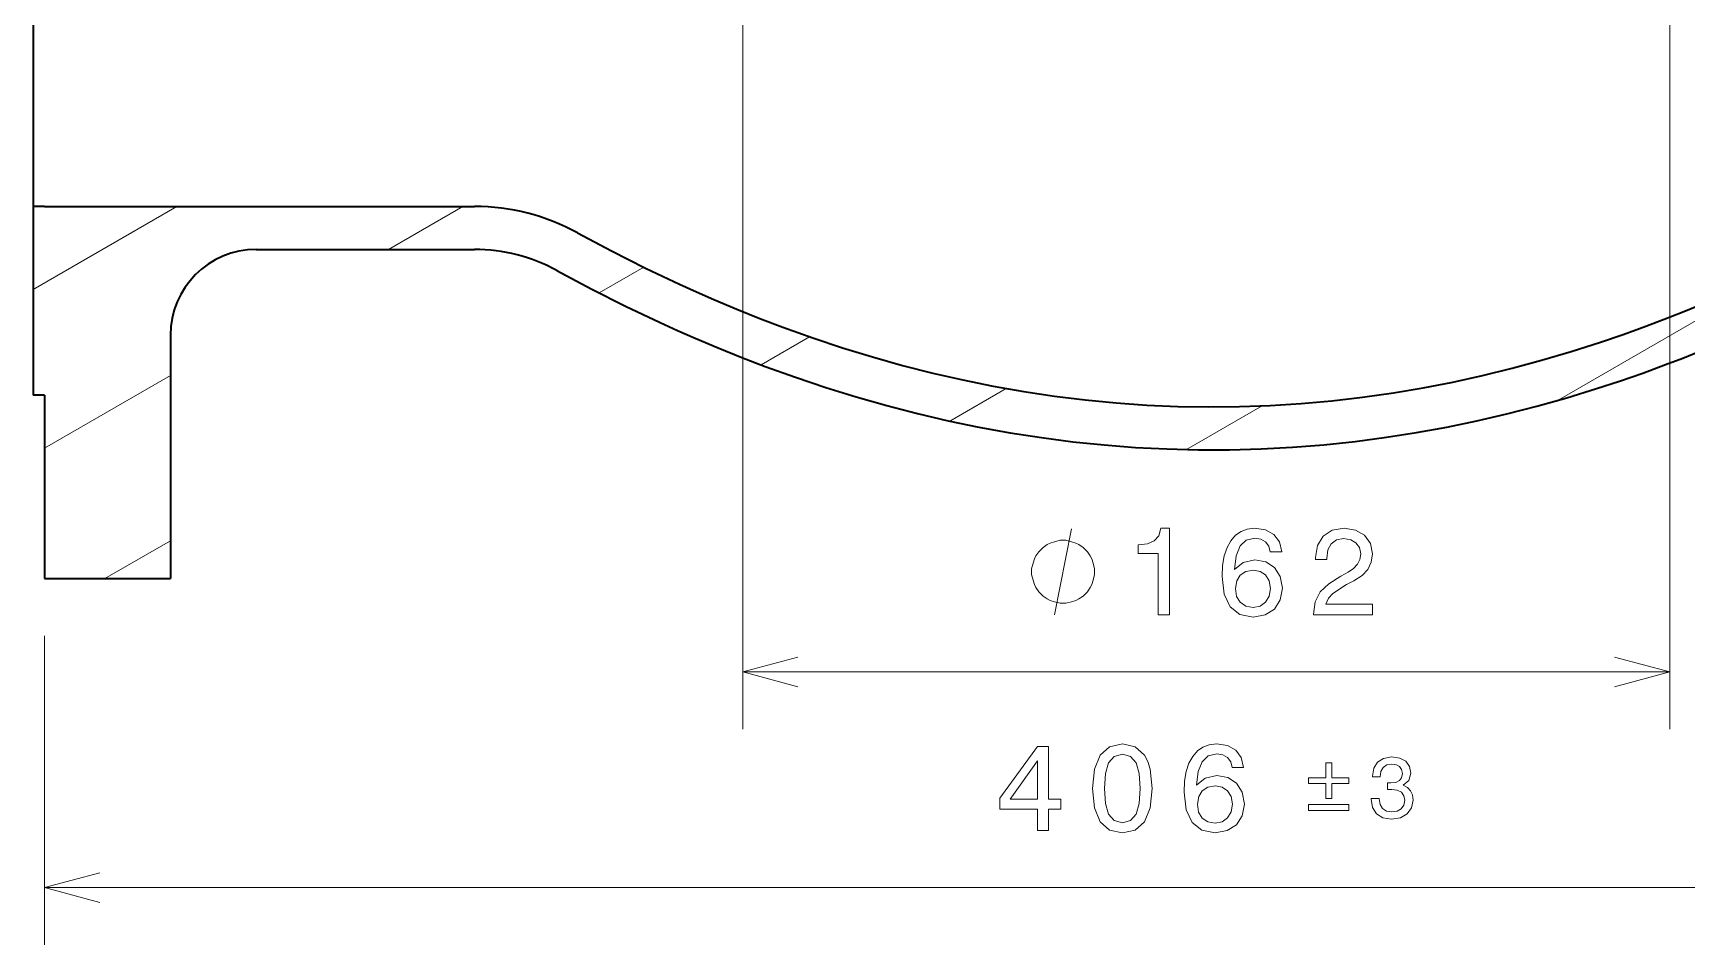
# Model space of a CAD drawing. Extents: x 0 to 420, y 0 to 297.
# Drawn here: x 125.7 to 183.5, y 132.9 to 164.8 of the extents above; entities that cross this region are included whole.
import ezdxf

# ---------------------------------------------------------------- set-up
doc = ezdxf.new("R2010")
doc.units = 0

msp = doc.modelspace()

# ---------------------------------------------------------------- linework, layer by layer
at = {"color": 7, "lineweight": 13}
for p, q in [((150.483, 174.301), (150.483, 140.443)), ((182.883, 174.301), (182.883, 140.443)), ((150.483, 142.443), (182.883, 142.443)), ((126.083, 134.907), (207.283, 134.907))]:
    msp.add_line(p, q, dxfattribs=at)
at = {"color": 7, "lineweight": 35, "ltscale": 0.375}
msp.add_line((125.683, 173.701), (125.683, 158.701), dxfattribs=at)
at = {"color": 7, "lineweight": 13, "ltscale": 0.396572}
msp.add_line((178.978, 151.932), (192.716, 159.863), dxfattribs=at)
at = {"color": 7, "lineweight": 35, "ltscale": 0.16475}
msp.add_line((125.683, 158.701), (125.683, 152.111), dxfattribs=at)
at = {"color": 7, "lineweight": 35, "ltscale": 0.01}
for p, q in [((126.083, 158.701), (125.683, 158.701)), ((126.083, 152.111), (125.683, 152.111))]:
    msp.add_line(p, q, dxfattribs=at)
at = {"color": 7, "lineweight": 13, "ltscale": 0.144893}
msp.add_line((125.683, 155.803), (130.703, 158.701), dxfattribs=at)
at = {"color": 7, "lineweight": 35, "ltscale": 0.11}
for p, q in [((126.083, 158.701), (130.483, 158.701)), ((126.083, 145.701), (130.483, 145.701))]:
    msp.add_line(p, q, dxfattribs=at)
at = {"color": 7, "lineweight": 35, "ltscale": 0.265722}
msp.add_line((130.483, 158.701), (141.112, 158.701), dxfattribs=at)
at = {"color": 7, "lineweight": 13, "ltscale": 0.075}
msp.add_line((138.105, 157.201), (140.703, 158.701), dxfattribs=at)
at = {"color": 7, "lineweight": 35, "ltscale": 0.190722}
msp.add_line((133.483, 157.201), (141.112, 157.201), dxfattribs=at)
at = {"color": 7, "lineweight": 13, "ltscale": 0.044914}
msp.add_line((145.473, 155.681), (147.028, 156.58), dxfattribs=at)
at = {"color": 7, "lineweight": 35, "ltscale": 0.2125}
msp.add_line((130.483, 154.201), (130.483, 145.701), dxfattribs=at)
at = {"color": 7, "lineweight": 13, "ltscale": 0.049019}
msp.add_line((151.125, 153.171), (152.823, 154.152), dxfattribs=at)
at = {"color": 7, "lineweight": 13, "ltscale": 0.127017}
msp.add_line((126.083, 150.261), (130.483, 152.801), dxfattribs=at)
at = {"color": 7, "lineweight": 35, "ltscale": 0.16025}
msp.add_line((126.083, 152.111), (126.083, 145.701), dxfattribs=at)
at = {"color": 7, "lineweight": 13, "ltscale": 0.056875}
msp.add_line((157.723, 151.207), (159.693, 152.344), dxfattribs=at)
at = {"color": 7, "lineweight": 13, "ltscale": 0.076339}
msp.add_line((165.997, 150.21), (168.641, 151.737), dxfattribs=at)
at = {"color": 7, "lineweight": 13, "ltscale": 0.066321}
msp.add_line((128.186, 145.701), (130.483, 147.027), dxfattribs=at)
at = {"color": 7, "lineweight": 13, "ltscale": 0.269848}
msp.add_line((126.083, 143.701), (126.083, 132.907), dxfattribs=at)
at = {"color": 7, "lineweight": 35}
for points in [[(144.711, 157.781), (145.894, 157.151), (147.082, 156.553), (148.276, 155.987), (148.875, 155.716), (149.476, 155.453), (150.278, 155.116), (151.083, 154.794), (151.89, 154.487), (152.931, 154.114), (153.975, 153.767), (155.022, 153.446), (156.071, 153.152), (157.124, 152.884), (158.178, 152.643), (159.235, 152.429), (160.307, 152.239), (161.381, 152.078), (162.456, 151.946), (163.532, 151.842), (164.609, 151.766), (165.686, 151.719), (166.764, 151.701), (167.842, 151.711), (168.92, 151.75), (169.997, 151.818), (171.074, 151.914), (172.149, 152.038), (173.224, 152.191), (174.264, 152.367), (175.302, 152.568), (176.338, 152.796), (177.373, 153.049), (178.405, 153.328), (179.434, 153.632), (180.461, 153.962), (181.257, 154.235), (182.052, 154.523), (182.845, 154.826), (183.438, 155.062), (184.03, 155.307)], [(143.992, 156.465), (145.188, 155.827), (146.392, 155.221), (147.602, 154.646), (148.209, 154.371), (148.818, 154.103), (149.632, 153.76), (150.449, 153.431), (151.268, 153.117), (152.326, 152.736), (153.386, 152.381), (154.451, 152.051), (155.519, 151.747), (156.589, 151.47), (157.663, 151.22), (158.739, 150.996), (159.829, 150.798), (160.922, 150.628), (162.016, 150.486), (163.111, 150.373), (164.208, 150.288), (165.305, 150.231), (166.403, 150.203), (167.501, 150.204), (168.599, 150.234), (169.696, 150.292), (170.793, 150.379), (171.888, 150.495), (172.982, 150.638), (174.038, 150.804), (175.092, 150.996), (176.144, 151.214), (177.193, 151.457), (178.24, 151.726), (179.284, 152.02), (180.324, 152.339), (181.132, 152.604), (181.937, 152.884), (182.74, 153.179), (183.34, 153.409), (183.939, 153.647)]]:
    msp.add_lwpolyline(points, dxfattribs=at)
at = {"color": 7, "lineweight": 13}
for points in [[(161.38, 144.443), (161.98, 147.443)], [(152.415, 142.961), (150.483, 142.443), (152.415, 141.925)], [(180.952, 141.925), (182.883, 142.443), (180.952, 142.961)], [(128.015, 135.425), (126.083, 134.907), (128.015, 134.389)]]:
    msp.add_lwpolyline(points, dxfattribs=at)
for points in [[(165.003, 144.443), (165.397, 144.443), (165.397, 147.465), (165.103, 147.465), (165.025, 147.201), (164.869, 147.024), (164.632, 146.92), (164.303, 146.885), (164.303, 146.578), (165.003, 146.578)], [(169.321, 146.635), (169.239, 146.985), (169.049, 147.244), (168.755, 147.408), (168.374, 147.465), (168.119, 147.434), (167.899, 147.352), (167.704, 147.218), (167.54, 147.028), (167.41, 146.79), (167.315, 146.501), (167.255, 146.159), (167.237, 145.774), (167.307, 145.161), (167.518, 144.715), (167.86, 144.447), (168.327, 144.356), (168.746, 144.434), (169.066, 144.637), (169.273, 144.957), (169.347, 145.364), (169.273, 145.774), (169.075, 146.09), (168.768, 146.289), (168.387, 146.358), (167.977, 146.271), (167.67, 146.025), (167.734, 146.501), (167.873, 146.842), (168.085, 147.045), (168.379, 147.114), (168.595, 147.08), (168.759, 146.989), (168.867, 146.838), (168.923, 146.635)], [(170.431, 144.443), (172.493, 144.443), (172.493, 144.815), (170.863, 144.815), (170.954, 145.018), (171.11, 145.186), (171.589, 145.493), (171.845, 145.623), (172.13, 145.809), (172.333, 146.025), (172.45, 146.28), (172.493, 146.57), (172.419, 146.933), (172.216, 147.218), (171.905, 147.4), (171.503, 147.465), (171.088, 147.391), (170.772, 147.188), (170.569, 146.864), (170.5, 146.436), (170.5, 146.375), (170.894, 146.375), (170.894, 146.41), (170.932, 146.704), (171.049, 146.92), (171.235, 147.058), (171.481, 147.106), (171.732, 147.063), (171.918, 146.954), (172.039, 146.786), (172.082, 146.574), (172.052, 146.375), (171.97, 146.207), (171.832, 146.06), (171.641, 145.93), (171.386, 145.792), (170.963, 145.524), (170.664, 145.238), (170.487, 144.892), (170.431, 144.456)], [(162.78, 145.943), (162.78, 146.043), (162.73, 146.243), (162.68, 146.393), (162.63, 146.493), (162.53, 146.643), (162.38, 146.793), (162.23, 146.893), (162.13, 146.943), (161.98, 146.993), (161.78, 147.043), (161.68, 147.043), (161.58, 147.043), (161.38, 146.993), (161.23, 146.943), (161.13, 146.893), (160.98, 146.793), (160.83, 146.643), (160.73, 146.493), (160.68, 146.393), (160.63, 146.243), (160.58, 146.043), (160.58, 145.943), (160.58, 145.843), (160.63, 145.643), (160.68, 145.493), (160.73, 145.393), (160.83, 145.243), (160.98, 145.093), (161.13, 144.993), (161.23, 144.943), (161.38, 144.893), (161.58, 144.843), (161.68, 144.843), (161.78, 144.843), (161.98, 144.893), (162.13, 144.943), (162.23, 144.993), (162.38, 145.093), (162.53, 145.243), (162.63, 145.393), (162.68, 145.493), (162.73, 145.643), (162.78, 145.843)], [(168.928, 145.359), (168.88, 145.087), (168.759, 144.88), (168.564, 144.741), (168.322, 144.698), (168.067, 144.741), (167.873, 144.875), (167.747, 145.083), (167.709, 145.355), (167.752, 145.623), (167.873, 145.826), (168.072, 145.956), (168.34, 146.003), (168.573, 145.956), (168.759, 145.831), (168.88, 145.627)], [(162.71, 138.372), (162.775, 137.694), (162.978, 137.21), (163.302, 136.916), (163.752, 136.821), (164.197, 136.916), (164.521, 137.21), (164.72, 137.694), (164.789, 138.372), (164.72, 139.047), (164.638, 139.315), (164.521, 139.535), (164.197, 139.829), (163.752, 139.929), (163.302, 139.829), (162.978, 139.531), (162.775, 139.047)], [(167.992, 139.099), (167.909, 139.449), (167.719, 139.708), (167.425, 139.872), (167.045, 139.929), (166.79, 139.898), (166.569, 139.816), (166.375, 139.682), (166.211, 139.492), (166.081, 139.254), (165.986, 138.965), (165.925, 138.623), (165.908, 138.238), (165.977, 137.625), (166.189, 137.179), (166.531, 136.911), (166.997, 136.821), (167.417, 136.898), (167.737, 137.102), (167.944, 137.421), (168.018, 137.828), (167.944, 138.238), (167.745, 138.554), (167.438, 138.753), (167.058, 138.822), (166.647, 138.736), (166.34, 138.489), (166.405, 138.965), (166.543, 139.306), (166.755, 139.509), (167.049, 139.579), (167.265, 139.544), (167.43, 139.453), (167.538, 139.302), (167.594, 139.099)], [(160.787, 136.907), (161.176, 136.907), (161.176, 137.651), (161.604, 137.651), (161.604, 137.996), (161.176, 137.996), (161.176, 139.842), (160.783, 139.842), (159.469, 138.031), (159.469, 137.651), (160.787, 137.651)], [(159.832, 137.996), (160.787, 139.341), (160.787, 137.996)], [(163.125, 138.372), (163.16, 138.896), (163.268, 139.272), (163.462, 139.492), (163.752, 139.57), (164.037, 139.492), (164.232, 139.272), (164.34, 138.896), (164.374, 138.372), (164.34, 137.845), (164.232, 137.469), (164.037, 137.249), (163.752, 137.175), (163.462, 137.249), (163.268, 137.469), (163.16, 137.845)], [(172.445, 138.017), (172.445, 137.996), (172.494, 137.705), (172.636, 137.487), (172.86, 137.348), (173.156, 137.297), (173.471, 137.348), (173.707, 137.481), (173.858, 137.693), (173.913, 137.965), (173.889, 138.144), (173.822, 138.289), (173.713, 138.401), (173.568, 138.483), (173.764, 138.646), (173.834, 138.906), (173.789, 139.142), (173.659, 139.321), (173.447, 139.433), (173.156, 139.472), (172.884, 139.424), (172.675, 139.291), (172.539, 139.079), (172.494, 138.797), (172.494, 138.776), (172.763, 138.776), (172.787, 138.97), (172.866, 139.109), (172.993, 139.194), (173.171, 139.224), (173.329, 139.2), (173.444, 139.136), (173.513, 139.033), (173.541, 138.894), (173.513, 138.746), (173.441, 138.646), (173.314, 138.586), (173.141, 138.567), (173.023, 138.57), (173.023, 138.331), (173.171, 138.337), (173.362, 138.31), (173.504, 138.238), (173.589, 138.12), (173.619, 137.965), (173.586, 137.79), (173.498, 137.66), (173.359, 137.578), (173.174, 137.551), (172.984, 137.581), (172.845, 137.672), (172.757, 137.817), (172.724, 138.017)], [(170.86, 138.017), (171.069, 138.017), (171.069, 138.54), (171.668, 138.54), (171.668, 138.746), (171.069, 138.746), (171.069, 139.266), (170.86, 139.266), (170.86, 138.746), (170.261, 138.746), (170.261, 138.54), (170.86, 138.54)], [(167.598, 137.823), (167.551, 137.551), (167.43, 137.344), (167.235, 137.205), (166.993, 137.162), (166.738, 137.205), (166.543, 137.339), (166.418, 137.547), (166.379, 137.819), (166.422, 138.087), (166.543, 138.29), (166.742, 138.42), (167.01, 138.468), (167.244, 138.42), (167.43, 138.295), (167.551, 138.091)], [(170.261, 137.811), (170.261, 137.602), (171.668, 137.602), (171.668, 137.811)]]:
    msp.add_lwpolyline(points, close=True, dxfattribs=at)
at = {"color": 7, "lineweight": 35}
for centre, radius, start, end in [((141.112, 151.201), 7.5, 61.32155, 89.99991), ((133.483, 154.201), 3, 90.00002, 179.99998), ((141.112, 151.201), 6, 61.32151, 89.99995)]:
    msp.add_arc(centre, radius, start, end, dxfattribs=at)

doc.saveas('drawing.dxf')
